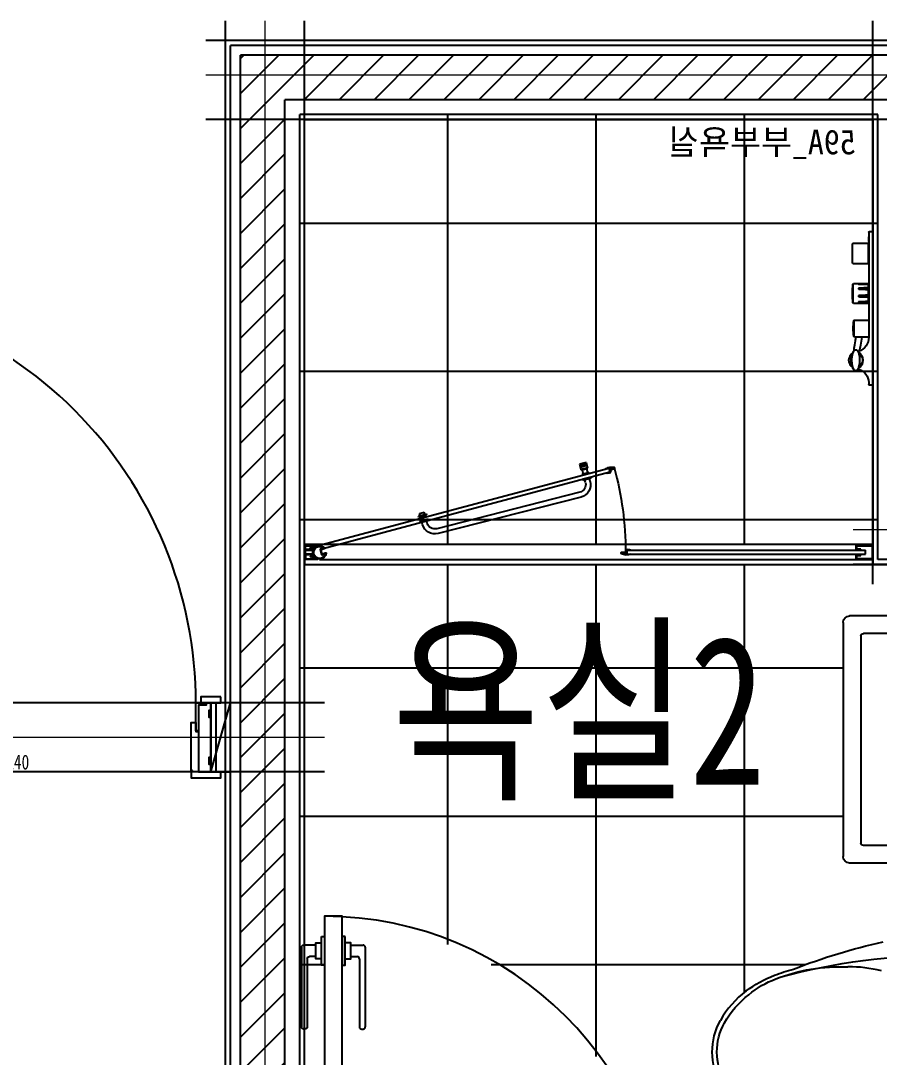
# Model space of a CAD drawing. Header units: millimetres. Extents: x 11101 to 63139, y 2659 to 57930.
# Drawn here: x 53044 to 54782, y 23607 to 25704 of the extents above; entities that cross this region are included whole.
import ezdxf
from ezdxf.enums import TextEntityAlignment as Align

# ---------------------------------------------------------------- set-up
doc = ezdxf.new("R2010")
doc.units = ezdxf.units.MM
doc.header["$LTSCALE"] = 100
doc.linetypes.add('U-59A(111-115)$0$CEN', pattern=[62, 60, -1, 0, -1])
doc.layers.get('Defpoints').update_dxf_attribs({"color": 127})
for name, color, linetype in [('TEXT_실명', 3, 'Continuous'), ('U-59A(111-115)$0$DOOR', 4, 'Continuous'), ('U-59A(111-115)$0$DOOR_1', 1, 'Continuous'), ('U-59A(111-115)$0$DOOR_2', 5, 'Continuous'), ('U-59A(111-115)$0$FIN4', 6, 'Continuous'), ('U-59A(111-115)$0$FUR-R', 6, 'Continuous'), ('U-59A(111-115)$0$HAT-1', 9, 'Continuous'), ('U-59A(111-115)$0$TILE', 8, 'Continuous'), ('U-59A(111-115)$0$WALL-2', 3, 'Continuous'), ('U-59A(111-115)$0$xr-unit$0$FUR-R', 4, 'Continuous')]:
    doc.layers.add(name, color=color, linetype=linetype)
doc.layers.add('U-59A(111-115)$0$CEN아파트', color=1, linetype='U-59A(111-115)$0$CEN', lineweight=5)
for name, color, linetype, plot in [('U-59A(111-115)$0$Defponts', 161, 'Continuous', False), ('U-59A(111-115)$0$MC', 144, 'Continuous', False), ('U-59A(111-115)$0$창호공차', 39, 'Continuous', False)]:
    doc.layers.add(name, color=color, linetype=linetype, plot=plot)
doc.styles.add('U-59A(111-115)$0$돋움체', font='', dxfattribs={"width": 0.8})
doc.styles.add('돋움체', font='', dxfattribs={"width": 0.8})
doc.styles.get('U-59A(111-115)$0$돋움체').set_extended_font_data('DotumChe')
doc.styles.get('돋움체').set_extended_font_data('DotumChe')

# ---------------------------------------------------------------- blocks, each defined once
blk = doc.blocks.new('U-59A(111-115)$0$WD_손잡이')
at = {"layer": 'U-59A(111-115)$0$DOOR', "color": 8, "ltscale": 2}
for p, q in [((17.55, 17.35), (17.55, 42.1)), ((22.05, 46.6), (183.05, 46.6)), ((187.55, 39.4), (187.55, 42.1)), ((40.95, 17.35), (40.95, 30.4)), ((45.45, 34.9), (183.05, 34.9))]:
    blk.add_line(p, q, dxfattribs=at)
for points in [[(0, 5.85), (0, 0), (58.5, 0), (58.5, 5.85), (0, 5.85)], [(45.5, 5.85), (45.5, 17.35), (13, 17.35), (13, 5.85)]]:
    blk.add_lwpolyline(points, dxfattribs=at)
for centre, start, end in [((22.05, 42.1), 90, 180), ((183.05, 42.1), 0, 90), ((45.45, 30.4), 90, 180), ((183.05, 39.4), 270, 0)]:
    blk.add_arc(centre, 4.5, start, end, dxfattribs=at)
blk = doc.blocks.new('U-59A(111-115)$0$WD_900_140')
at = {"layer": 'U-59A(111-115)$0$DOOR', "ltscale": 2}
for points in [[(30, 128), (66, 128), (66, 968), (30, 968)], [(-20, 142), (20, 142), (20, 130), (-20, 130)], [(9.5, 130), (9.5, 125), (25, 125), (25, -10), (0, -10), (0, 5), (3, 5), (3, 20), (0, 20), (0, 100), (3, 100), (3, 115), (0, 115), (0, 130)], [(890.5, 130), (890.5, 125), (875, 125), (875, -10), (900, -10), (900, 5), (897, 5), (897, 20), (900, 20), (900, 100), (897, 100), (897, 115), (900, 115), (900, 130)], [(920, 142), (880, 142), (880, 130), (920, 130)], [(37, -7), (40, -7), (40, 90), (30, 90), (30, 72), (25, 72), (25, -10), (37, -10)], [(863, -7), (860, -7), (860, 90), (870, 90), (870, 72), (875, 72), (875, -10), (863, -10)], [(-20, -10), (40, -10), (40, -22), (-20, -22)], [(920, -10), (860, -10), (860, -22), (920, -22)]]:
    blk.add_lwpolyline(points, close=True, dxfattribs=at)
blk.add_lwpolyline([(0, 130), (-20, 130), (-20, -10), (0, -10), (0, 130), (-20, -10)], dxfattribs=at)
for points in [[(28, 130), (10, 130), (10, 125), (25, 125), (25, 73), (30, 73), (30, 128, 0.4142136)], [(872, 130), (890, 130), (890, 125), (875, 125), (875, 73), (870, 73), (870, 128, -0.4142136)]]:
    blk.add_lwpolyline(points, format="xyb", close=True, dxfattribs=at)
at = {"layer": 'U-59A(111-115)$0$DOOR_1'}
blk.add_arc((30, 128), 840, 359.99996, 90, dxfattribs=at)
at = {"layer": 'U-59A(111-115)$0$창호공차', "ltscale": 2}
blk.add_line((910, 130), (910, -10), dxfattribs=at)
at = {"layer": 'U-59A(111-115)$0$DOOR', "ltscale": 2, "xscale": -1, "rotation": 90}
blk.add_blockref('U-59A(111-115)$0$WD_손잡이', (30, 927.25), dxfattribs=at)
at = {"layer": 'U-59A(111-115)$0$DOOR', "ltscale": 2, "rotation": 270}
blk.add_blockref('U-59A(111-115)$0$WD_손잡이', (66, 927.25), dxfattribs=at)
at = {"layer": 'U-59A(111-115)$0$창호공차', "ltscale": 2, "style": 'U-59A(111-115)$0$돋움체', "width": 0.8}
blk.add_text('WD_900_140', height=30, dxfattribs=at).set_placement((454.93, 9.98), align=Align.MIDDLE_CENTER)
blk = doc.blocks.new('U-59A(111-115)$0$WD_750_150')
at = {"layer": 'U-59A(111-115)$0$DOOR_2', "ltscale": 2}
h = blk.add_hatch(dxfattribs=at)
h.set_pattern_fill('AR-CONC', color=256, scale=0.5, style=0)
h.set_pattern_definition([(50, (-783504.944, 224657.94), (91.0923345, -7.969543), [9.525, -104.775]), (355, (-783504.94, 224657.94), (-17.621413, 95.528321), [7.62, -83.82]), (100.451, (-783497.35, 224657.28), (73.471251, 87.558344), [8.095, -89.045]), (46.1842, (-783504.94, 224683.34), (135.53952, -21.021164), [14.2875, -157.1625]), (96.6356, (-783493.65, 224681.59), (118.702117, 123.712778), [12.1425, -133.5675]), (351.184, (-783504.94, 224683.34), (118.702303, 123.71256), [11.43, -125.73]), (21, (-783492.244, 224676.99), (75.80744, -51.132759), [9.525, -104.775]), (326, (-783492.24, 224676.99), (30.901014, 92.093983), [7.62, -83.82]), (71.4514, (-783485.93, 224672.73), (106.708245, 40.961429), [8.095, -89.045]), (37.5, (-783504.944, 224657.94), (1.5443016, 42.2775194), [0, -82.804, 0, -85.09, 0, -84.1375]), (7.5, (-783504.944, 224657.94), (33.4098313, 50.0902874), [0, -48.514, 0, -80.899, 0, -32.0675]), (327.5, (-783533.265, 224657.94), (67.7952976, -2.864372), [0, -31.75, 0, -99.06, 0, -131.445]), (317.5, (-783545.965, 224657.94), (74.0645907, 12.7132455), [0, -41.275, 0, -65.786, 0, -93.345])])
h.paths.add_polyline_path([(710, 120), (40, 120), (40, 3), (37, 3), (37, 0), (40, 0), (710, 0), (713, 0), (713, 3), (710, 3)])
h.paths.add_polyline_path([(720, 158), (30, 158), (30, 120), (47.67, 120), (720, 120)])
at = {"layer": 'U-59A(111-115)$0$DOOR', "ltscale": 2}
for points in [[(30, 158), (66, 158), (66, 848), (30, 848)], [(37, 3), (40, 3), (40, 120), (30, 120), (30, 109), (25, 109), (25, 0), (37, 0)], [(713, 3), (710, 3), (710, 120), (720, 120), (720, 109), (725, 109), (725, 0), (713, 0)], [(-20, 0), (40, 0), (40, -12), (-20, -12)], [(770, 0), (710, 0), (710, -12), (770, -12)]]:
    blk.add_lwpolyline(points, close=True, dxfattribs=at)
for points in [[(0, 150), (-50, 150), (-50, 10), (0, 10), (0, 150), (-50, 10)], [(25, 150), (25, 0), (0, 0), (0, 15), (3, 15), (3, 30), (0, 30), (0, 120), (3, 120), (3, 135), (0, 135), (0, 150), (25, 150), (25, 150)], [(725, 150), (725, 0), (750, 0), (750, 15), (747, 15), (747, 30), (750, 30), (750, 120), (747, 120), (747, 135), (750, 135), (750, 150), (725, 150), (725, 150)]]:
    blk.add_lwpolyline(points, dxfattribs=at)
for points in [[(28, 160), (0, 160), (0, 150), (25, 150), (25, 110), (30, 110), (30, 158, 0.4142136)], [(722, 160), (750, 160), (750, 150), (725, 150), (725, 110), (720, 110), (720, 158, -0.4142136)]]:
    blk.add_lwpolyline(points, format="xyb", close=True, dxfattribs=at)
at = {"layer": 'U-59A(111-115)$0$DOOR_1'}
blk.add_arc((30, 158), 690, 0, 90, dxfattribs=at)
at = {"layer": 'U-59A(111-115)$0$DOOR_2', "ltscale": 2}
for p, q in [((30, 158), (720, 158)), ((720, 120), (30, 120)), ((40, 0), (710, 0))]:
    blk.add_line(p, q, dxfattribs=at)
at = {"layer": 'U-59A(111-115)$0$창호공차', "ltscale": 2}
blk.add_line((760, 150), (760, 0), dxfattribs=at)
at = {"layer": 'U-59A(111-115)$0$DOOR', "ltscale": 2, "xscale": -1, "rotation": 90}
blk.add_blockref('U-59A(111-115)$0$WD_손잡이', (30, 807.25), dxfattribs=at)
at = {"layer": 'U-59A(111-115)$0$DOOR', "ltscale": 2, "rotation": 270}
blk.add_blockref('U-59A(111-115)$0$WD_손잡이', (66, 807.25), dxfattribs=at)
at = {"layer": 'U-59A(111-115)$0$창호공차', "ltscale": 2, "style": 'U-59A(111-115)$0$돋움체', "width": 0.8}
blk.add_text('WD_750_150', height=30, dxfattribs=at).set_placement((379.93, 19.98), align=Align.MIDDLE_CENTER)
blk = doc.blocks.new('U-59A(111-115)$0$xr-unit$0$욕실 평면 부속 1')
at = {"layer": 'U-59A(111-115)$0$FUR-R'}
for p, q in [((398216.1, 106902.1), (398223.1, 106902.1)), ((398216.1, 106897.1), (398216.1, 106902.1)), ((398216.1, 106897.1), (398216.1, 106597.1)), ((398224.1, 106901.1), (398224.1, 106897.1)), ((398224.1, 106897.1), (398224.1, 106688.6)), ((398225, 106874.6), (398224.1, 106874.6)), ((398224.1, 106874.5), (398225, 106874.5)), ((398225, 106839.1), (398225, 106877.1)), ((398225.5, 106878.1), (398252, 106878.1)), ((398252, 106878.1), (398256, 106878.1)), ((398256, 106878.1), (398256.3, 106878.1)), ((398257.3, 106842.1), (398257.3, 106874.1)), ((398225, 106868.3), (398224.1, 106868.3)), ((398224.1, 106841.6), (398225, 106841.6)), ((398252, 106838.1), (398225.5, 106838.1)), ((398256, 106838.1), (398252, 106838.1)), ((398256.3, 106838.1), (398256, 106838.1)), ((398225.1, 106792.1), (398224.1, 106792.1)), ((398225.1, 106795.9), (398225.1, 106796.4)), ((398225.1, 106788.4), (398225.1, 106795.3)), ((398255.2, 106797.1), (398225.6, 106797.1)), ((398243.9, 106796.6), (398225.6, 106796.9)), ((398239.4, 106796.7), (398244, 106796.6)), ((398256.2, 106796.2), (398256.2, 106772.1)), ((398225.1, 106786.2), (398225.1, 106787.6)), ((398225.1, 106773.8), (398225.1, 106785.1)), ((398225.1, 106771.1), (398225.1, 106772.7)), ((398225.1, 106761.2), (398225.1, 106770.2)), ((398256.2, 106772.1), (398256.2, 106758)), ((398224.1, 106762.1), (398225.1, 106762.1)), ((398225.1, 106759.5), (398225.1, 106760.3)), ((398225.1, 106757.6), (398225.1, 106760.3)), ((398225.6, 106759), (398227.3, 106759.1)), ((398225.6, 106757.1), (398255.2, 106757.1)), ((398227.3, 106759.1), (398232.5, 106759.1)), ((398253.3, 106723.1), (398224.1, 106723.1)), ((398254.2, 106722.2), (398254.2, 106689.9)), ((398224.1, 106689.1), (398253.3, 106689.1)), ((398250.3, 106687.5), (398250.1, 106689.1)), ((398254.6, 106660.1), (398255.8, 106660.1)), ((398258, 106655.8), (398257.5, 106655.8)), ((398258.4, 106652.3), (398258.9, 106652.4)), ((398259.3, 106649.9), (398258.8, 106649.9)), ((398259.2, 106646.4), (398259.7, 106646.4)), ((398259.8, 106643.9), (398259.3, 106643.9)), ((398256, 106624.1), (398254.8, 106624.1)), ((398256.7, 106629), (398256.9, 106629.4)), ((398257.6, 106628.3), (398258.2, 106628.3)), ((398259, 106631.9), (398258.5, 106631.8)), ((398258.9, 106634.4), (398259.4, 106634.4)), ((398259.7, 106637.9), (398259.2, 106637.9)), ((398259.3, 106640.4), (398259.8, 106640.4)), ((398216.1, 106592.1), (398216.1, 106597.1)), ((398223.1, 106592.1), (398216.1, 106592.1)), ((398224.1, 106595.6), (398224.1, 106593.1))]:
    blk.add_line(p, q, dxfattribs=at)
at = {"layer": 'U-59A(111-115)$0$FUR-R', "flags": 128}
for points in [[(398257.3, 106876.9), (398257.3, 106877.1), (398257.3, 106877.1)], [(398257.3, 106839.1), (398257.3, 106839.2), (398257.3, 106839.3)], [(398225.1, 106788.4), (398225.1, 106788.4), (398225.1, 106788.5), (398225.2, 106788.5), (398225.2, 106788.6), (398225.3, 106788.6), (398225.4, 106788.6), (398225.5, 106788.6), (398225.6, 106788.6)], [(398225.1, 106785.1), (398225.1, 106785.2), (398225.1, 106785.2), (398225.2, 106785.2), (398225.2, 106785.3), (398225.3, 106785.3), (398225.4, 106785.3), (398225.5, 106785.3), (398225.6, 106785.3)], [(398225.1, 106772.7), (398225.1, 106772.7), (398225.1, 106772.7), (398225.2, 106772.8), (398225.2, 106772.8), (398225.3, 106772.8), (398225.4, 106772.8), (398225.5, 106772.8), (398225.6, 106772.8)], [(398225.1, 106770.2), (398225.1, 106770.2), (398225.1, 106770.1), (398225.2, 106770.1), (398225.2, 106770.1), (398225.3, 106770.1), (398225.4, 106770), (398225.5, 106770), (398225.6, 106770)], [(398225.1, 106760.3), (398225.1, 106760.3), (398225.1, 106760.2), (398225.2, 106760.2), (398225.2, 106760.2), (398225.3, 106760.1), (398225.4, 106760.1), (398225.5, 106760.1), (398225.6, 106760.1)], [(398244.8, 106660), (398245.8, 106659.5), (398246.1, 106659.4)], [(398246.2, 106624.8), (398245.8, 106624.6), (398244.8, 106624.1)]]:
    blk.add_lwpolyline(points, dxfattribs=at)
at = {"layer": 'U-59A(111-115)$0$FUR-R'}
for centre, radius, start, end in [((398223.1, 106901.1), 1, 0, 90), ((398166.1, 106887.1), 58.2, 355.2473, 4.7527), ((398297.1, 106877.1), 72, 179.7386, 180.0265), ((398225.5, 106877.6), 0.5, 90.0016, 155.723), ((398256.3, 106877.1), 1, 59.0824, 89.997), ((398256.3, 106877.1), 1, 359.9991, 59.0816), ((397997.1, 106874.7), 260.2, 359.8793, 0.4939), ((398225.5, 106838.6), 0.5, 203.6028, 269.9992), ((398256.3, 106839.1), 1, 270.0022, 317.1319), ((398256.3, 106839.1), 1, 317.1346, 359.9999), ((397945.7, 106841.7), 311.6, 359.5621, 0.0717), ((398225.6, 106796.6), 0.5, 90, 180), ((398225.6, 106796.4), 0.5, 89, 180), ((398225.5, 106795.8), 0.448, 80.7663, 167.3789), ((398225.6, 106795.3), 0.485, 88.1718, 178.0465), ((398243.9, 106795.4), 1.2, 78.3653, 89), ((398255.2, 106796.1), 1, 5.465, 90), ((398056.6, 106777.1), 200.5, 354.535, 5.465), ((398225.6, 106787.6), 0.474, 85.5948, 175.9274), ((398225.5, 106791.1), 4.88, 265.5275, 271.5111), ((398225.5, 106774.5), 0.821, 242.5336, 278.5157), ((398225.5, 106771.2), 0.451, 190.6743, 278.3549), ((398225.6, 106761.2), 0.461, 186.4067, 275.2192), ((398225.6, 106759.5), 0.5, 180, 271), ((398225.6, 106759.3), 0.479, 182.8025, 272.5517), ((398225.6, 106757.6), 0.5, 180, 270), ((398255.2, 106758.1), 1, 270, 354.535), ((398253.3, 106722.1), 1, 9.5857, 90), ((398158.5, 106706.1), 97.1, 350.4143, 9.5857), ((398254.1, 106688.6), 30, 180, 251.7151), ((398253.3, 106690.1), 1, 270, 350.4143), ((398255.1, 106642.2), 19, 122.4291, 180.5553), ((398178.1, 106642.1), 58.2, 357.5043, 2.4957), ((398250.6, 106642.1), 14, 117.7622, 242.8346), ((398301.1, 106642.4), 58.3, 169.7549, 192.7038), ((398244.4, 106659.1), 1, 302.4291, 71.7151), ((398250.1, 106642.1), 15.3, 39.1667, 57.1828), ((398250.6, 106642.1), 14, 305.8791, 55.0462), ((398250.6, 106642.1), 14, 306.2998, 54.463), ((398261.1, 106651.1), 1, 316.0869, 39.1667), ((398254.1, 106595.6), 30, 108.2849, 177.2265), ((398255.1, 106641.9), 19, 179.4447, 237.5709), ((398244.4, 106625), 1, 288.2849, 57.5709), ((398250.1, 106642.1), 15.3, 303.0183, 320.8333), ((398261.1, 106633.1), 1, 320.8333, 43.9131), ((398223.1, 106593.1), 1, 270, 0)]:
    blk.add_arc(centre, radius, start, end, dxfattribs=at)
for points, knots in [([(398225.1, 106877.8), (398225, 106877.8), (398225, 106877.7), (398225, 106877.7), (398225, 106877.7), (398225, 106877.6), (398225, 106877.6), (398225, 106877.6), (398225, 106877.6), (398225, 106877.5), (398225, 106877.5), (398225, 106877.5)], [0, 0, 0, 0, 0.1352, 0.253628, 0.319531, 0.355046, 0.386818, 0.43789, 0.574405, 0.947444, 1, 1, 1, 1]), ([(398257.3, 106876.9), (398257.3, 106877), (398257.3, 106877.1), (398257.3, 106877.2), (398257.3, 106877.3), (398257.3, 106877.4), (398257.2, 106877.6), (398257.1, 106877.8), (398256.9, 106877.9), (398256.8, 106878)], [0, 0, 0, 0, 0.427126, 0.507818, 0.541172, 0.594498, 0.707715, 0.870519, 1, 1, 1, 1]), ([(398225, 106839.1), (398225, 106839), (398225, 106838.9), (398225, 106838.8), (398225, 106838.7), (398225, 106838.6), (398225, 106838.6), (398225, 106838.6), (398225, 106838.5), (398225, 106838.5), (398225, 106838.4), (398225.1, 106838.4)], [0, 0, 0, 0, 0.2024792, 0.4056652, 0.6106347, 0.7263447, 0.786345, 0.8094432, 0.83494, 0.9105141, 1, 1, 1, 1]), ([(398257, 106838.4), (398257.1, 106838.5), (398257.1, 106838.5), (398257.2, 106838.7), (398257.3, 106838.8), (398257.3, 106838.9), (398257.3, 106839), (398257.3, 106839), (398257.3, 106839.1), (398257.3, 106839.1), (398257.3, 106839.2), (398257.3, 106839.3), (398257.3, 106839.3)], [0, 0, 0, 0, 0.05909, 0.177036, 0.273173, 0.343617, 0.38318, 0.414645, 0.458743, 0.550798, 0.922598, 1, 1, 1, 1]), ([(398225.1, 106795.3), (398225.1, 106795.3), (398225.1, 106795.5), (398225.1, 106795.7), (398225.1, 106795.9)], [0, 0, 0, 0, 0.25486, 1, 1, 1, 1]), ([(398225.6, 106796.3), (398229.3, 106796.3), (398235.4, 106796.3), (398241.5, 106796.3), (398243.9, 106796.3)], [0, 0, 0, 0, 0.601296, 1, 1, 1, 1]), ([(398244, 106796), (398241.5, 106796), (398235.4, 106795.9), (398229.3, 106795.8), (398225.6, 106795.8)], [0, 0, 0, 0, 0.397842, 1, 1, 1, 1]), ([(398243.9, 106796.3), (398244, 106796.3), (398244, 106796.3), (398244.1, 106796.3), (398244.2, 106796.3), (398244.2, 106796.4), (398244.3, 106796.4), (398244.3, 106796.5), (398244.3, 106796.5), (398244.2, 106796.6), (398244.1, 106796.6)], [0, 0, 0, 0, 0.080732, 0.105378, 0.216386, 0.336861, 0.483409, 0.655098, 0.837749, 1, 1, 1, 1]), ([(398244, 106796.6), (398244.1, 106796.6), (398244.3, 106796.6), (398244.6, 106796.6), (398244.7, 106796.5), (398244.9, 106796.5), (398245, 106796.4), (398244.9, 106796.3), (398244.8, 106796.2), (398244.6, 106796.1), (398244.3, 106796.1), (398244.1, 106796.1), (398244, 106796)], [0, 0, 0, 0, 0.093035, 0.192392, 0.309471, 0.327608, 0.463365, 0.588466, 0.699451, 0.797888, 0.897597, 1, 1, 1, 1]), ([(398225.1, 106787.6), (398225.1, 106787.7), (398225.1, 106787.8), (398225.1, 106788.1), (398225.1, 106788.4)], [0, 0, 0, 0, 0.254685, 1, 1, 1, 1]), ([(398225.1, 106785.1), (398225.1, 106785.2), (398225.1, 106785.6), (398225.1, 106785.9), (398225.1, 106786.2)], [0, 0, 0, 0, 0.25486, 1, 1, 1, 1]), ([(398225.1, 106772.7), (398225.1, 106772.8), (398225.1, 106773.1), (398225.1, 106773.5), (398225.1, 106773.8)], [0, 0, 0, 0, 0.254686, 1, 1, 1, 1]), ([(398225.1, 106770.2), (398225.1, 106770.3), (398225.1, 106770.6), (398225.1, 106770.9), (398225.1, 106771.1)], [0, 0, 0, 0, 0.254859, 1, 1, 1, 1]), ([(398225.6, 106788.6), (398229.3, 106788.5), (398235.4, 106788.3), (398241.5, 106788.1), (398244, 106788)], [0, 0, 0, 0, 0.602158, 1, 1, 1, 1]), ([(398243.9, 106787.6), (398241.5, 106787.6), (398235.4, 106787.8), (398229.3, 106788), (398225.6, 106788)], [0, 0, 0, 0, 0.398704, 1, 1, 1, 1]), ([(398225.6, 106786.2), (398229.3, 106786.3), (398235.4, 106786.4), (398241.5, 106786.5), (398243.9, 106786.6)], [0, 0, 0, 0, 0.601296, 1, 1, 1, 1]), ([(398244, 106786.1), (398241.5, 106785.9), (398235.4, 106785.7), (398229.3, 106785.4), (398225.6, 106785.3)], [0, 0, 0, 0, 0.397842, 1, 1, 1, 1]), ([(398225.6, 106773.7), (398229.3, 106773.6), (398235.4, 106773.4), (398241.5, 106773), (398244, 106772.9)], [0, 0, 0, 0, 0.602158, 1, 1, 1, 1]), ([(398243.9, 106772.4), (398241.5, 106772.4), (398235.4, 106772.6), (398229.3, 106772.7), (398225.6, 106772.8)], [0, 0, 0, 0, 0.398704, 1, 1, 1, 1]), ([(398225.6, 106770.8), (398229.3, 106770.9), (398235.4, 106771), (398241.5, 106771.2), (398243.9, 106771.3)], [0, 0, 0, 0, 0.601296, 1, 1, 1, 1]), ([(398244, 106770.8), (398241.5, 106770.7), (398235.4, 106770.4), (398229.3, 106770.2), (398225.6, 106770)], [0, 0, 0, 0, 0.397842, 1, 1, 1, 1]), ([(398243.9, 106786.6), (398244, 106786.6), (398244, 106786.6), (398244.1, 106786.6), (398244.2, 106786.7), (398244.2, 106786.8), (398244.3, 106787), (398244.3, 106787.1), (398244.2, 106787.3), (398244.2, 106787.5), (398244, 106787.5), (398244, 106787.5), (398243.9, 106787.6)], [0, 0, 0, 0, 0.066789, 0.087178, 0.179014, 0.278683, 0.399919, 0.541957, 0.693064, 0.830665, 0.921331, 1, 1, 1, 1]), ([(398243.9, 106771.3), (398244, 106771.3), (398244, 106771.3), (398244.1, 106771.3), (398244.2, 106771.4), (398244.2, 106771.5), (398244.3, 106771.7), (398244.3, 106771.9), (398244.2, 106772.1), (398244.2, 106772.2), (398244, 106772.3), (398244, 106772.4), (398243.9, 106772.4)], [0, 0, 0, 0, 0.066789, 0.087178, 0.179015, 0.278682, 0.399921, 0.541958, 0.693064, 0.830666, 0.921331, 1, 1, 1, 1]), ([(398244, 106788), (398244.1, 106788), (398244.3, 106787.9), (398244.6, 106787.8), (398244.7, 106787.6), (398244.9, 106787.4), (398245, 106787.1), (398244.9, 106786.8), (398244.8, 106786.5), (398244.6, 106786.3), (398244.3, 106786.1), (398244.1, 106786.1), (398244, 106786.1)], [0, 0, 0, 0, 0.093035, 0.192392, 0.309471, 0.327608, 0.463366, 0.588466, 0.699451, 0.797888, 0.897597, 1, 1, 1, 1]), ([(398244, 106772.9), (398244.1, 106772.9), (398244.3, 106772.9), (398244.6, 106772.7), (398244.7, 106772.5), (398244.9, 106772.3), (398245, 106772), (398244.9, 106771.6), (398244.8, 106771.3), (398244.6, 106771), (398244.3, 106770.8), (398244.1, 106770.8), (398244, 106770.8)], [0, 0, 0, 0, 0.0930349, 0.1923919, 0.3094707, 0.3276077, 0.4633655, 0.5884657, 0.6994508, 0.7978881, 0.8975967, 1, 1, 1, 1]), ([(398225.1, 106760.3), (398225.1, 106760.4), (398225.1, 106760.7), (398225.1, 106761), (398225.1, 106761.2)], [0, 0, 0, 0, 0.254686, 1, 1, 1, 1]), ([(398225.6, 106760.8), (398229.3, 106760.7), (398235.4, 106760.5), (398241.5, 106760.4), (398244, 106760.3)], [0, 0, 0, 0, 0.602158, 1, 1, 1, 1]), ([(398243.9, 106759.9), (398241.5, 106760), (398235.4, 106760), (398229.3, 106760.1), (398225.6, 106760.1)], [0, 0, 0, 0, 0.398704, 1, 1, 1, 1]), ([(398244, 106759.2), (398241.5, 106759.1), (398235.4, 106759), (398229.3, 106758.9), (398225.6, 106758.8)], [0, 0, 0, 0, 0.397842, 1, 1, 1, 1]), ([(398232.5, 106759.1), (398233.9, 106759.2), (398237.7, 106759.2), (398241.5, 106759.3), (398243.9, 106759.4)], [0, 0, 0, 0, 0.3603334, 1, 1, 1, 1]), ([(398243.9, 106759.4), (398244, 106759.4), (398244, 106759.4), (398244.1, 106759.4), (398244.2, 106759.4), (398244.2, 106759.5), (398244.3, 106759.6), (398244.3, 106759.7), (398244.2, 106759.8), (398244.2, 106759.9), (398244, 106759.9), (398244, 106759.9), (398243.9, 106759.9)], [0, 0, 0, 0, 0.066789, 0.087178, 0.179014, 0.278683, 0.39992, 0.541958, 0.693064, 0.830666, 0.921331, 1, 1, 1, 1]), ([(398244, 106760.3), (398244.1, 106760.3), (398244.3, 106760.3), (398244.6, 106760.2), (398244.7, 106760.1), (398244.9, 106759.9), (398245, 106759.8), (398244.9, 106759.6), (398244.8, 106759.4), (398244.6, 106759.3), (398244.3, 106759.2), (398244.1, 106759.2), (398244, 106759.2)], [0, 0, 0, 0, 0.093035, 0.192392, 0.309471, 0.327608, 0.463365, 0.588466, 0.699451, 0.797888, 0.897597, 1, 1, 1, 1]), ([(398251.1, 106682.8), (398251, 106683), (398250.8, 106684.2), (398250.7, 106685.2), (398250.5, 106686.1)], [0, 0, 0, 0, 0.133544, 1, 1, 1, 1]), ([(398243.7, 106652.8), (398243.8, 106653.2), (398243.9, 106653.9), (398244.1, 106654.4), (398244.1, 106654.4), (398244.1, 106654.4)], [0, 0, 0, 0, 0.384576, 0.769177, 1, 1, 1, 1]), ([(398244.3, 106654.8), (398244.3, 106654.7), (398244.3, 106654.6), (398244.2, 106654.5), (398244.1, 106654.5), (398244.1, 106654.4)], [0, 0, 0, 0, 0.408662, 0.81733, 1, 1, 1, 1]), ([(398255.1, 106659.3), (398255, 106659.4), (398254.9, 106659.6), (398254.7, 106659.9), (398254.6, 106660.1), (398254.6, 106660.1), (398254.6, 106660.1)], [0, 0, 0, 0, 0.283897, 0.568575, 0.829349, 1, 1, 1, 1]), ([(398255.8, 106660.1), (398255.8, 106660.1), (398255.8, 106660.1), (398255.9, 106659.9), (398256, 106659.7), (398256.1, 106659.5), (398256.1, 106659.3), (398256.2, 106659.3)], [0, 0, 0, 0, 0.218025, 0.435618, 0.664364, 0.918384, 1, 1, 1, 1]), ([(398256.2, 106659.3), (398256.4, 106658.7), (398257.1, 106657.1), (398257.9, 106654.6), (398258.5, 106651.6), (398259.1, 106647.7), (398259.4, 106642.7), (398259.2, 106636.9), (398258.5, 106631.9), (398257.6, 106627.9), (398256.7, 106625.8), (398256.3, 106624.9)], [0, 0, 0, 0, 0.059906, 0.144795, 0.229643, 0.314472, 0.484388, 0.654284, 0.803906, 0.913597, 1, 1, 1, 1]), ([(398258, 106655.8), (398258, 106655.8), (398258, 106655.9), (398258, 106655.7), (398258.1, 106655.5), (398258.2, 106655), (398258.4, 106654.5), (398258.4, 106654.2), (398258.5, 106654.1)], [0, 0, 0, 0, 0.026459, 0.227276, 0.431378, 0.645401, 0.85877, 1, 1, 1, 1]), ([(398258.4, 106652.3), (398258.4, 106652.4), (398258.3, 106652.4), (398258.3, 106652.5), (398258.3, 106652.8), (398258.1, 106653.4), (398258, 106653.9), (398258, 106654.1)], [0, 0, 0, 0, 0.1224983, 0.2483971, 0.4985971, 0.7485411, 1, 1, 1, 1]), ([(398258.5, 106654.1), (398258.5, 106653.9), (398258.6, 106653.5), (398258.7, 106653), (398258.8, 106652.6), (398258.9, 106652.4), (398258.9, 106652.4), (398258.9, 106652.4)], [0, 0, 0, 0, 0.222224, 0.444409, 0.664392, 0.873554, 1, 1, 1, 1]), ([(398259.2, 106646.4), (398259.2, 106646.4), (398259.2, 106646.4), (398259.1, 106646.8), (398259.1, 106647.4), (398259, 106647.9), (398259, 106648.1)], [0, 0, 0, 0, 0.249356, 0.499103, 0.748852, 1, 1, 1, 1]), ([(398259.3, 106649.8), (398259.3, 106649.8), (398259.3, 106649.9), (398259.3, 106649.8), (398259.3, 106649.5), (398259.4, 106649), (398259.5, 106648.5), (398259.5, 106648.2), (398259.5, 106648.1)], [0, 0, 0, 0, 0.013703, 0.224397, 0.436239, 0.653644, 0.864893, 1, 1, 1, 1]), ([(398259.5, 106648.1), (398259.5, 106647.9), (398259.6, 106647.5), (398259.6, 106647), (398259.7, 106646.6), (398259.7, 106646.4), (398259.7, 106646.4), (398259.7, 106646.4)], [0, 0, 0, 0, 0.216677, 0.43319, 0.651081, 0.861651, 1, 1, 1, 1]), ([(398259.5, 106635.6), (398259.5, 106635.6), (398259.5, 106635.5), (398259.5, 106635.8), (398259.6, 106636.3), (398259.7, 106637), (398259.7, 106638.2), (398259.8, 106639.9), (398259.9, 106642.1), (398259.8, 106644.3), (398259.7, 106646), (398259.6, 106647.2), (398259.5, 106647.8), (398259.5, 106648.1), (398259.5, 106648.1)], [0, 0, 0, 0, 0.000311, 0.069097, 0.138184, 0.207044, 0.276229, 0.414405, 0.55296, 0.691595, 0.829713, 0.899182, 0.968072, 1, 1, 1, 1]), ([(398259.8, 106643.9), (398259.8, 106643.9), (398259.8, 106643.9), (398259.8, 106643.8), (398259.8, 106643.5), (398259.8, 106643), (398259.8, 106642.5), (398259.8, 106642.2), (398259.8, 106642.1)], [0, 0, 0, 0, 0.007423, 0.221951, 0.436478, 0.651085, 0.865728, 1, 1, 1, 1]), ([(398244.2, 106629.6), (398244.3, 106629.6), (398244.3, 106629.5), (398244.4, 106629.4), (398244.5, 106629.3), (398244.5, 106629.3)], [0, 0, 0, 0, 0.408649, 0.817311, 1, 1, 1, 1]), ([(398254.8, 106624.1), (398254.8, 106624.1), (398254.8, 106624.1), (398254.9, 106624.2), (398255, 106624.5), (398255.1, 106624.7), (398255.2, 106624.8), (398255.2, 106624.9)], [0, 0, 0, 0, 0.212438, 0.424401, 0.648805, 0.901897, 1, 1, 1, 1]), ([(398256.3, 106624.9), (398256.3, 106624.8), (398256.2, 106624.5), (398256, 106624.3), (398256, 106624.1), (398256, 106624.1), (398256, 106624.1)], [0, 0, 0, 0, 0.278097, 0.556858, 0.815436, 1, 1, 1, 1]), ([(398258.6, 106630.1), (398258.6, 106629.9), (398258.5, 106629.5), (398258.3, 106629), (398258.2, 106628.6), (398258.1, 106628.4), (398258.2, 106628.4), (398258.2, 106628.4)], [0, 0, 0, 0, 0.224051, 0.448005, 0.671342, 0.88249, 1, 1, 1, 1]), ([(398259, 106631.8), (398259, 106631.8), (398259, 106631.9), (398258.9, 106631.7), (398258.9, 106631.5), (398258.8, 106631), (398258.7, 106630.5), (398258.6, 106630.2), (398258.6, 106630.1)], [0, 0, 0, 0, 0.026328, 0.231997, 0.441413, 0.655751, 0.866384, 1, 1, 1, 1]), ([(398258.9, 106634.4), (398258.9, 106634.4), (398258.9, 106634.4), (398258.9, 106634.8), (398259, 106635.4), (398259, 106635.9), (398259.1, 106636.1)], [0, 0, 0, 0, 0.2503861, 0.4997746, 0.7491876, 1, 1, 1, 1]), ([(398259.3, 106640.4), (398259.3, 106640.4), (398259.3, 106640.4), (398259.3, 106640.8), (398259.3, 106641.4), (398259.3, 106641.9), (398259.3, 106642.1)], [0, 0, 0, 0, 0.249176, 0.499167, 0.749218, 1, 1, 1, 1]), ([(398259.6, 106636.1), (398259.6, 106635.9), (398259.5, 106635.5), (398259.4, 106635), (398259.4, 106634.6), (398259.4, 106634.4), (398259.4, 106634.4), (398259.4, 106634.4)], [0, 0, 0, 0, 0.217236, 0.434287, 0.653153, 0.864356, 1, 1, 1, 1]), ([(398259.7, 106637.8), (398259.7, 106637.9), (398259.7, 106637.9), (398259.7, 106637.8), (398259.7, 106637.5), (398259.7, 106637), (398259.6, 106636.5), (398259.6, 106636.2), (398259.6, 106636.1)], [0, 0, 0, 0, 0.013523, 0.225729, 0.439238, 0.656763, 0.867192, 1, 1, 1, 1]), ([(398259.8, 106642.1), (398259.8, 106641.9), (398259.8, 106641.5), (398259.8, 106641), (398259.8, 106640.6), (398259.8, 106640.4), (398259.8, 106640.4), (398259.8, 106640.4)], [0, 0, 0, 0, 0.21505, 0.430063, 0.644837, 0.859647, 1, 1, 1, 1]), ([(398250.7, 106620.8), (398251, 106620.8), (398251.5, 106620.9), (398252, 106621.1), (398252.2, 106621.2)], [0, 0, 0, 0, 0.616243, 1, 1, 1, 1])]:
    blk.add_open_spline(points, degree=3, knots=knots, dxfattribs=at)
for points in [[(398242.5, 106661), (398240.6, 106672.6), (398237.9, 106689.1)], [(398254.6, 106660.1), (398252.6, 106673.3), (398250.1, 106689.1)]]:
    blk.add_spline(points, degree=3, dxfattribs=at)
at = {"layer": 'U-59A(111-115)$0$FUR-R', "start_tangent": (-0.996734, -0.080755), "end_tangent": (-0.979216, -0.202821)}
blk.add_spline([(398251, 106620.8), (398250.8, 106620.8), (398249.7, 106621), (398248.4, 106621.7), (398246.9, 106623.5), (398245.7, 106625.7), (398244.9, 106628), (398243.6, 106633.3), (398243, 106638.8), (398242.9, 106644.1), (398243.3, 106649.4), (398244.3, 106654.6), (398245.1, 106657.3), (398246.3, 106659.9), (398248, 106662.2), (398249.1, 106663), (398250.4, 106663.3), (398250.5, 106663.3), (398251, 106663.3), (398252.1, 106662.9), (398253.5, 106661.7), (398255.2, 106658.9), (398256.5, 106655.6), (398257.4, 106652), (398258.3, 106644.5), (398258.1, 106636.9), (398257.7, 106633.5), (398257.1, 106630.1), (398256, 106626.7), (398254.5, 106623.6), (398253.1, 106621.9), (398251.9, 106621.1), (398251, 106620.8)], degree=3, dxfattribs=at)
at = {"layer": 'U-59A(111-115)$0$FUR-R'}
blk.add_open_spline([(398224.1, 106597), (398224.1, 106596.5), (398224.1, 106596), (398224.1, 106595.6)], degree=3, dxfattribs=at)
blk = doc.blocks.new('U-59A(111-115)$0$59A_부부욕실')
at = {"layer": 'U-59A(111-115)$0$FUR-R', "ltscale": 2}
for color, points in [(256, [(195, 2.3), (194.8, 1.5, 0.406066), (195, 1.2), (203.4, -1.3, 0.422409), (203.8, -1.1), (203.9, -0.6, 0.414214), (203.6, 0)]), (8, [(181.7, -169.8), (181.7, -169, 0.406066), (181.4, -168.7), (172.7, -168.5, 0.422409), (172.3, -168.8), (172.3, -169.3, 0.414214), (172.8, -169.8)])]:
    blk.add_hatch(color=color, dxfattribs=at).paths.add_polyline_path(points)
at = {"layer": 'Defpoints', "ltscale": 2}
blk.add_lwpolyline([(-327.7, 707.1), (-327.7, -192.9), (-827.7, -192.9), (-827.7, -1592.9), (822.3, -1592.9), (822.3, 707.1), (-327.7, 707.1)], dxfattribs=at)
at = {"layer": 'U-59A(111-115)$0$FUR-R', "ltscale": 2}
for p, q in [((195.1, 2.7), (194.8, 1.5)), ((203.6, 0), (195, 2.3)), ((203.4, -1.3), (195, 1.2)), ((195.4, 3), (205.4, 3.5)), ((205.4, 3.5), (202.6, -6.7)), ((206.7, 1.8), (204.6, -5.9)), ((206.7, 1.8), (204.6, -5.9)), ((789.6, -153.6, 0), (206.7, 1.8)), ((206.7, 1.8), (214.1, -0.2)), ((204, -1.5), (203.4, -1.3)), ((203.9, -0.6), (203.8, -1.1)), ((204, -1.5), (204, -1.5)), ((787.5, -161.4, 0), (204.6, -5.9)), ((212, -7.9), (204.6, -5.9)), ((792, -182.9), (-294.7, -182.9))]:
    blk.add_line(p, q, dxfattribs=at)
at = {"layer": 'U-59A(111-115)$0$FUR-R', "color": 8, "ltscale": 2}
for p, q in [((249.1, -7.9), (251.3, 0.2)), ((252.7, 13.5), (249.8, 2.8)), ((249.8, 2.8), (263.1, -0.7)), ((251.3, 0.2), (249.8, 2.8)), ((250.9, 6.9), (264.1, 3.3)), ((251.1, 7.4), (264.3, 3.8)), ((251.3, 0.2), (260.5, -2.2)), ((251.7, 9.9), (265, 6.4)), ((251.9, 10.4), (265.1, 6.9)), ((252.7, 13.5), (265.9, 9.9)), ((265.9, 9.9), (263.1, -0.7)), ((243.1, -16.2), (242.5, -18.5)), ((242.5, -18.5), (258.8, -22.9)), ((243.1, -16.2), (259.4, -20.6)), ((244.3, -25), (245.8, -19.4)), ((245.8, -19.4), (255.5, -22)), ((246.2, -8.8), (246.6, -7.2)), ((260.4, -12.6), (246.2, -8.8)), ((246.6, -7.2), (260.8, -11)), ((258.3, -10.4), (249.1, -7.9)), ((260.5, -2.2), (258.3, -10.4)), ((259.4, -20.6), (258.8, -22.9)), ((260.8, -11), (260.4, -12.6)), ((260.5, -2.2), (263.1, -0.7)), ((254, -27.6), (255.5, -22)), ((262.5, -56.6), (552.3, -130.3, 0)), ((265.1, -46.9), (554.9, -120.6, 0)), ((573, -100.7, 0), (572.4, -103, 0)), ((588.7, -107.4, 0), (572.4, -103, 0)), ((589.3, -105.1, 0), (573, -100.7, 0)), ((574.2, -109.5, 0), (575.7, -103.9, 0)), ((575.1, -93, 0), (575.7, -90.7, 0)), ((591.3, -97.3, 0), (575.1, -93, 0)), ((591.9, -95.1, 0), (575.7, -90.7, 0)), ((585.3, -106.5, 0), (575.7, -103.9, 0)), ((579, -91.6, 0), (580.1, -87.5, 0)), ((588.6, -94.2, 0), (579, -91.6, 0)), ((589.7, -90.1, 0), (580.1, -87.5, 0)), ((588.6, -94.2, 0), (589.7, -90.1, 0)), ((591.3, -97.3, 0), (591.9, -95.1, 0)), ((583.8, -112.1, 0), (585.3, -106.5, 0)), ((589.3, -105.1, 0), (588.7, -107.4, 0)), ((-327.7, -182.9), (-327.7, -153.9)), ((-327.7, -153.9), (-294.7, -153.9)), ((-295.2, -155.4), (-326.2, -155.4)), ((-326.2, -155.4), (-326.2, -181.4)), ((170.3, -164.4), (-312.7, -164.4)), ((-312.7, -172.4), (-312.7, -164.4)), ((-303.7, -163.6), (-303.7, -162.1)), ((-303.7, -162.1), (-295.2, -162.1)), ((-294.7, -163.6), (-303.7, -163.6)), ((-295.2, -162.1), (-295.2, -155.4)), ((-293.7, -154.9), (-293.7, -162.6)), ((162.6, -164.4), (170.3, -164.4)), ((170.3, -164.4), (170.3, -172.4)), ((170.3, -164.4), (170.3, -172.4)), ((170.3, -172.4), (170.3, -164.4)), ((170.3, -172.3), (170.3, -164.5)), ((172, -173.7), (172, -163.1)), ((789.6, -163.6, 0), (787.5, -171.4, 0)), ((795.2, -154.9), (795.2, -154.7)), ((795.7, -154.2), (822.3, -154.2)), ((800.2, -155), (799.3, -155.9)), ((820.7, -155.5), (803.7, -155.5)), ((803.7, -155.5), (803.7, -156.1)), ((804.4, -161), (805.3, -160.1)), ((820.7, -164.3), (804.8, -164.3)), ((811, -163), (820.7, -163)), ((820.7, -163), (820.7, -155.5)), ((820.7, -172.5), (820.7, -164.3)), ((822.3, -155.5), (822, -155.5)), ((822, -155.5), (822, -181.3)), ((822.3, -154.2), (822.3, -155.5)), ((-294.7, -182.9), (-327.7, -182.9)), ((-326.2, -181.4), (-295.2, -181.4)), ((170.3, -172.4), (-312.7, -172.4)), ((-303.7, -173.1), (-294.7, -173.1)), ((-303.7, -174.6), (-303.7, -173.1)), ((-295.2, -174.6), (-303.7, -174.6)), ((-295.2, -181.4), (-295.2, -174.6)), ((-293.7, -174.1), (-293.7, -181.9)), ((170.3, -172.4), (162.6, -172.4)), ((172, -168.4), (172, -168.4)), ((172, -168.4), (172.7, -168.5)), ((181.5, -170.6), (172, -173.7)), ((172.3, -169.3), (172.3, -168.8)), ((172.7, -168.5), (181.4, -168.7)), ((172.8, -169.8), (181.7, -169.8)), ((181.7, -170.3), (181.7, -169)), ((795.2, -182.1), (795.2, -181.9)), ((822.3, -182.6), (795.7, -182.6)), ((799.3, -180.9), (800.2, -181.8)), ((803.7, -181.3), (803.7, -180.7)), ((820.7, -181.3), (803.7, -181.3)), ((805.3, -176.7), (804.4, -175.8)), ((804.8, -172.5), (820.7, -172.5)), ((811, -173.8), (820.7, -173.8)), ((820.7, -173.8), (820.7, -181.3)), ((822, -181.3), (822.3, -181.3)), ((822.3, -181.3), (822.3, -182.6))]:
    blk.add_line(p, q, dxfattribs=at)
at = {"layer": 'U-59A(111-115)$0$FUR-R'}
for p, q in [((-717.7, -297.1), (-280.9, -297.1)), ((-267.7, -310.4), (-267.7, -783.9, 0)), ((-587.3, -333), (-308.6, -333)), ((-303.6, -338), (-303.6, -756.3, 0)), ((-587.3, -761.3, 0), (-308.6, -761.3, 0)), ((-717.7, -797.1, 0), (-280.9, -797.1, 0)), ((-345.1, -1015.1, 0), (-336.7, -1013.3, 0)), ((-336.7, -1013.3, 0), (-328.2, -1011.6, 0)), ((-328.2, -1011.6, 0), (-319.8, -1010.2, 0)), ((-319.8, -1010.2, 0), (-311.4, -1009, 0)), ((-311.4, -1009, 0), (-303.1, -1008.1, 0)), ((-303.1, -1008.1, 0), (-294.8, -1007.5, 0)), ((-294.8, -1007.5, 0), (-286.6, -1007.2, 0)), ((-286.6, -1007.2, 0), (-277, -1007.3, 0))]:
    blk.add_line(p, q, dxfattribs=at)
at = {"layer": 'U-59A(111-115)$0$FUR-R', "ltscale": 2}
blk.add_lwpolyline([(822.3, -192.9), (-327.7, -192.9), (-327.7, -152.9), (822.3, -152.9)], close=True, dxfattribs=at)
at = {"layer": 'U-59A(111-115)$0$FUR-R', "color": 8, "ltscale": 2}
for points in [[(781.2, -160.2), (781.1, -160.3, 0.33057), (781.4, -160.8), (782.7, -161.7), (782.8, -161.3), (784.7, -161.8), (786.5, -162.7), (786.7, -162.1), (789.3, -162.8, -0.414214), (789.7, -163.4), (787.5, -171.5, -0.414214), (786.9, -171.9), (784.3, -171.2), (784.4, -170.6), (782.4, -170.4), (780.5, -169.9), (780.6, -169.6), (779, -169.6, 0.33057), (778.5, -170), (778.5, -170.1, 5.09902)], [(783.6, -159.5, 0.589344), (783.7, -160), (790.1, -161.7, -0.414214), (790.8, -162.8), (788.1, -172.7, -0.414214), (787, -173.3), (780.6, -171.6, 0.589344), (780.2, -172, 3.481578)]]:
    blk.add_lwpolyline(points, format="xyb", close=True, dxfattribs=at)
at = {"layer": 'U-59A(111-115)$0$FUR-R', "elevation": 0}
blk.add_lwpolyline([(-71.3, -1056, -0.106171), (-19.2, -1115.7)], format="xyb", dxfattribs=at)
at = {"layer": 'U-59A(111-115)$0$FUR-R', "color": 8, "ltscale": 2}
for centre, radius, start, end in [((826.5, -168.4), 653.8, 164.8072, 180.0066), ((269.2, -31.6), 25.8, 165, 255), ((269.2, -31.6), 15.8, 165, 255), ((558.9, -105.4, 0), 25.8, 255, 345), ((558.9, -105.4, 0), 15.8, 255, 345), ((-294.7, -154.9), 1, 0, 90), ((-294.7, -162.6), 1, 270, 0), ((795.7, -154.7), 0.5, 90, 180), ((795.7, -154.9), 0.5, 180, 254.2082), ((791.9, -168.4), 13.5, 54.4972, 74.2082), ((791.9, -168.4), 14.5, 54.4972, 59.3755), ((800, -157), 0.5, 234.4972, 54.4972), ((791.9, -168.4), 15.7, 31.7785, 58.2215), ((803.3, -160.3), 0.5, 35.5028, 215.5028), ((791.9, -168.4), 13.5, 17.6802, 35.5028), ((791.9, -168.4), 17, 33.8919, 46.126), ((791.9, -168.4), 14.5, 30.6245, 35.5028), ((806.5, -158.6), 0.5, 213.8919, 310.0094), ((808.7, -161.3), 3, 46.0571, 130.0094), ((808.7, -161.3), 1.7, 46.0571, 313.9429), ((810.3, -159.6), 0.65, 226.0571, 46.0571), ((810.3, -163), 0.65, 359.3015, 133.9429), ((-294.7, -174.1), 1, 0, 90), ((-294.7, -181.9), 1, 270, 0), ((172.6, -168.8), 0.3, 88.4016, 180), ((172.8, -169.3), 0.5, 180, 270), ((181.4, -169), 0.3, 0, 88.4016), ((181.4, -170.3), 0.3, 286.862, 0), ((795.7, -181.9), 0.5, 105.7918, 180), ((795.7, -182.1), 0.5, 180, 270), ((791.9, -168.4), 13.5, 285.7918, 305.5028), ((791.9, -168.4), 14.5, 300.6245, 305.5028), ((800, -179.8), 0.5, 305.5028, 125.5028), ((791.9, -168.4), 15.7, 301.7785, 328.2215), ((803.3, -176.5), 0.5, 144.4972, 324.4972), ((791.9, -168.4), 13.5, 324.4972, 342.3198), ((791.9, -168.4), 14.5, 324.4972, 329.3755), ((791.9, -168.4), 17, 313.874, 326.1081), ((806.5, -178.2), 0.5, 49.9906, 146.1081), ((808.7, -175.5), 3, 229.9906, 313.9429), ((808.7, -175.5), 1.7, 46.0571, 313.9429), ((810.3, -173.8), 0.65, 226.0571, 0.6985), ((810.3, -177.2), 0.65, 313.9429, 133.9429)]:
    blk.add_arc(centre, radius, start, end, dxfattribs=at)
at = {"layer": 'U-59A(111-115)$0$FUR-R', "ltscale": 2}
for centre, radius, start, end in [((195.1, 1.4), 0.3, 165, 253.4016), ((195.4, 2.7), 0.3, 91.862, 165), ((203.4, -0.5), 0.5, 345, 75), ((203.5, -1.1), 0.3, 253.4016, 345)]:
    blk.add_arc(centre, radius, start, end, dxfattribs=at)
at = {"layer": 'U-59A(111-115)$0$FUR-R'}
for centre, radius, start, end in [((-280.9, -310.4), 13.2, 0, 90), ((-308.6, -338, 0), 5, 0, 90), ((-308.6, -756.3, 0), 5, 270, 0), ((-280.9, -783.9, 0), 13.2, 270, 0), ((-610, -2141.9, 0), 1213.8, 68.6037, 77.5627), ((-453, -2143.4, 0), 1158.1, 74.3458, 91.299), ((-262, -1364.3, 0), 357.4, 68.5836, 92.4009), ((-266.5, -1388.4, 0), 389.5, 69.2729, 75.2239), ((-216.7, -1250.4, 0), 242.8, 53.2028, 68.7484), ((-190.5, -1194.7, 0), 173.4, 49.0896, 70.1269), ((-184.2, -1207, 0), 179.1, 28.9611, 53.2028), ((-134.6, -1179.5, 0), 122.4, 359.8753, 28.9611), ((-134.6, -1179.5, 0), 131.9, 359.8753, 28.9611), ((-134.6, -1179.5, 0), 122.4, 330.7895, 359.8753), ((-134.6, -1179.5, 0), 131.9, 330.7895, 359.8753)]:
    blk.add_arc(centre, radius, start, end, dxfattribs=at)
at = {"layer": 'U-59A(111-115)$0$FUR-R', "ltscale": 2}
blk.add_ellipse((204.4, -2.2), major_axis=(-12.2, 2.6), ratio=0.463579, start_param=3.895638, end_param=4.73321, dxfattribs=at)
at = {"layer": 'U-59A(111-115)$0$FUR-R', "ltscale": 2, "extrusion": (0, 0, -1)}
blk.add_ellipse((204.7, -1.3), major_axis=(-11.8, 3.9), ratio=0.463579, start_param=3.895638, end_param=4.73321, dxfattribs=at)
at = {"layer": 'U-59A(111-115)$0$FUR-R', "color": 8, "ltscale": 2, "extrusion": (0, 0, -1)}
blk.add_ellipse((171.4, -168.8), major_axis=(-12.4, 0.7), ratio=0.463579, start_param=0.754045, end_param=1.591618, dxfattribs=at)
at = {"layer": 'U-59A(111-115)$0$FUR-R', "color": 8, "ltscale": 2}
blk.add_ellipse((171.4, -167.9), major_axis=(12.4, 0.7), ratio=0.463579, start_param=3.895638, end_param=4.73321, dxfattribs=at)
at = {"layer": 'U-59A(111-115)$0$xr-unit$0$FUR-R', "ltscale": 70}
blk.add_blockref('U-59A(111-115)$0$xr-unit$0$욕실 평면 부속 1', (-398543.8, -106421.9), dxfattribs=at)
at = {"layer": 'U-59A(111-115)$0$Defponts', "style": 'U-59A(111-115)$0$돋움체'}
blk.add_text('59A_부부욕실', height=50, dxfattribs=at).set_placement((-103.1, 660.2), align=Align.MIDDLE)
blk = doc.blocks.new('U-59A(111-115)', base_point=(154464.3, 32022.8))
at = {"layer": 'U-59A(111-115)$0$HAT-1', "ltscale": 2}
h = blk.add_hatch(dxfattribs=at)
h.set_pattern_fill('_USER,N', color=256, scale=50, angle=45, style=0, pattern_type=0)
h.set_pattern_definition([(45, (150, -59814.274), (-35.355339, 35.355339), [])])
h.paths.add_polyline_path([(163700.4, 30055.1), (163700.4, 29965.1), (164705.4, 29965.1), (164705.4, 31625.1), (164205.4, 31625.1), (164205.4, 32435.1), (164705.4, 32435.1), (164705.4, 32525.1), (162795.4, 32525.1), (162795.4, 29965.1), (162885.4, 29965.1), (162885.4, 32435.1), (164115.4, 32435.1), (164115.4, 31535.1), (164615.4, 31535.1), (164615.4, 30055.1)])
at = {"layer": 'U-59A(111-115)$0$CEN아파트', "ltscale": 2}
for p, q in [((162845.4, 29895.1), (162845.4, 32595.1)), ((165275.4, 32485.1), (162725.4, 32485.1)), ((165275.4, 31565.1), (164035.4, 31565.1)), ((162965.4, 31145.1), (161645.4, 31145.1))]:
    blk.add_line(p, q, dxfattribs=at)
at = {"layer": 'U-59A(111-115)$0$DOOR', "ltscale": 2}
blk.add_lwpolyline([(162735.4, 31075.1), (162775.4, 31075.1), (162775.4, 31215.1), (162735.4, 31215.1), (162735.4, 31075.1), (162775.4, 31215.1)], dxfattribs=at)
at = {"layer": 'U-59A(111-115)$0$FIN4', "ltscale": 2}
for p, q in [((164705.4, 32545.1), (162775.4, 32545.1)), ((162775.4, 29935.1), (162775.4, 32545.1)), ((164085.4, 32405.1), (162915.4, 32405.1)), ((162915.4, 30075.1), (162915.4, 32405.1)), ((164085.4, 31505.1), (164085.4, 32405.1)), ((164585.4, 31505.1), (164085.4, 31505.1))]:
    blk.add_line(p, q, dxfattribs=at)
at = {"layer": 'U-59A(111-115)$0$MC', "ltscale": 2}
for p, q in [((162765.4, 29895.1), (162765.4, 32595.1)), ((162925.4, 29895.1), (162925.4, 32595.1)), ((164075.4, 31455.1), (164075.4, 32595.1)), ((165275.4, 32555.1), (162725.4, 32555.1)), ((165275.4, 32395.1), (162725.4, 32395.1)), ((165275.4, 31495.1), (164035.4, 31495.1)), ((162965.4, 31215.1), (161645.4, 31215.1)), ((162965.4, 31075.1), (161645.4, 31075.1))]:
    blk.add_line(p, q, dxfattribs=at)
at = {"layer": 'U-59A(111-115)$0$TILE', "ltscale": 2}
for p, q in [((163215.4, 31535.1), (163215.4, 32405.1)), ((163515.4, 31535.1), (163515.4, 32405.1)), ((163815.4, 31535.1), (163815.4, 32405.1)), ((164085.4, 32185.1), (162915.4, 32185.1)), ((164085.4, 31885.1), (162915.4, 31885.1)), ((164085.4, 31585.1), (162915.4, 31585.1)), ((163215.4, 30726.2), (163215.4, 31495.1)), ((163515.4, 30499.7), (163515.4, 31495.1)), ((163815.4, 30629.2), (163815.4, 31495.1)), ((164015.4, 31285.1), (162915.4, 31285.1)), ((164015.4, 30985.1), (162915.4, 30985.1)), ((162965.4, 30685.1), (162915.4, 30685.1)), ((163938.3, 30685.1), (163302.6, 30685.1))]:
    blk.add_line(p, q, dxfattribs=at)
at = {"layer": 'U-59A(111-115)$0$WALL-2', "ltscale": 2}
for p, q in [((164705.4, 32525.1), (162795.4, 32525.1)), ((162795.4, 29965.1), (162795.4, 32525.1)), ((164115.4, 32435.1), (162885.4, 32435.1)), ((162885.4, 29965.1), (162885.4, 32435.1))]:
    blk.add_line(p, q, dxfattribs=at)
at = {"layer": 'U-59A(111-115)$0$DOOR', "ltscale": 2}
for name, p in [('U-59A(111-115)$0$WD_900_140', (161835.4, 31085.1)), ('U-59A(111-115)$0$WD_750_150', (162935.4, 29935.1))]:
    blk.add_blockref(name, p, dxfattribs=at)
at = {"layer": 'U-59A(111-115)$0$FUR-R', "ltscale": 2, "xscale": -1}
blk.add_blockref('U-59A(111-115)$0$59A_부부욕실', (163747.7, 31687.9), dxfattribs=at)

msp = doc.modelspace()

# ---------------------------------------------------------------- block references
at = {"ltscale": 2}
msp.add_blockref('U-59A(111-115)', (45158.1, 25132.1), dxfattribs=at)

# ---------------------------------------------------------------- texts
at = {"layer": 'TEXT_실명', "style": '돋움체', "width": 0.8}
msp.add_text('욕실2', height=300, dxfattribs=at).set_placement((54173.8, 24308.8), align=Align.MIDDLE_CENTER)

doc.saveas('drawing.dxf')
